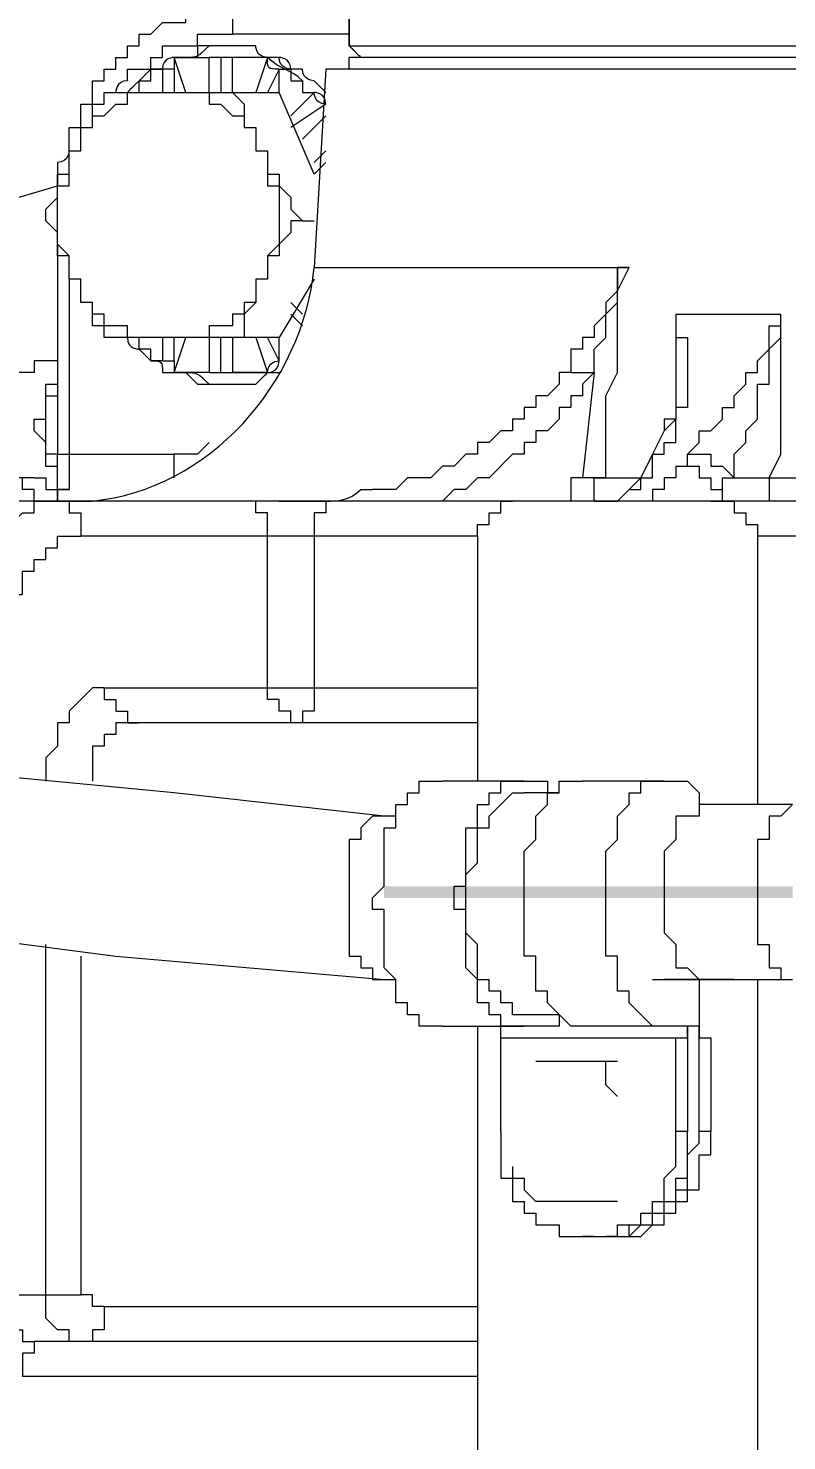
# Model space of a CAD drawing. Header units: millimetres. Extents: x 25083 to 52777, y 24772 to 45779.
# Drawn here: x 39252.31 to 39276.45, y 33855.01 to 33899.95 of the extents above; entities that cross this region are included whole.
import ezdxf

# ---------------------------------------------------------------- set-up
doc = ezdxf.new("R2010")
doc.units = ezdxf.units.MM
doc.styles.get("Standard").update_dxf_attribs({"font": ''})
doc.styles.get('Standard').set_extended_font_data('SimSun')
doc.dimstyles.new('ISO-25', dxfattribs={"dimtxt": 2.5, "dimasz": 2.5, "dimexe": 1.25, "dimexo": 0.625, "dimtad": 1, "dimtxsty": 'Standard', "dimcen": 2.5, "dimadec": 0, "dimazin": 0, "dimtfac": 1, "dimtmove": 0, "dimatfit": 3, "dimfxl": 1, "dimarcsym": 0})

# ---------------------------------------------------------------- blocks, each defined once
blk = doc.blocks.new('*D925')
at = {"color": 0, "lineweight": -2}
for p, q in [((29677.862, 34881.662), (29677.862, 32448.293)), ((40733.017, 34757.645), (40733.017, 32448.293)), ((29680.362, 32449.543), (40730.517, 32449.543))]:
    blk.add_line(p, q, dxfattribs=at)
at = {"color": 0}
for points in [[(29680.362, 32449.96), (29680.362, 32449.127), (29677.862, 32449.543)], [(40730.517, 32449.127), (40730.517, 32449.96), (40733.017, 32449.543)]]:
    blk.add_solid(points, dxfattribs=at)
at = {"layer": 'DEFPOINTS', "color": 0}
for p in [(29677.862, 34882.287), (40733.017, 34758.27), (40733.017, 32449.543)]:
    blk.add_point(p, dxfattribs=at)
at = {"color": 0, "insert": (35205.439, 32451.628), "char_height": 2.5, "attachment_point": 5}
blk.add_mtext('11055,15', dxfattribs=at)
blk = doc.blocks.new('zw$D2F4')
h = blk.add_hatch(color=7)
h.dxf.hatch_style = 2
h.paths.add_polyline_path([(692.956, 227.272), (692.956, 224.301), (693.327, 224.301), (693.327, 227.272)])
h = blk.add_hatch(color=7)
h.dxf.hatch_style = 2
h.paths.add_polyline_path([(692.956, 224.301), (692.956, 217.245), (693.327, 217.245), (693.327, 224.301)])
h = blk.add_hatch(color=7)
h.dxf.hatch_style = 2
h.paths.add_polyline_path([(692.956, 217.245), (692.956, 214.274), (693.327, 214.274), (693.327, 217.245)])
at = {"color": 7, "lineweight": 5}
for points in [[(706.325, 238.412), (706.325, 336.823)], [(705.582, 198.677), (705.582, 267.007)], [(693.699, 259.209), (692.956, 252.153), (692.213, 244.354), (691.099, 235.813), (690.356, 227.272)], [(695.555, 227.272), (696.298, 233.956), (697.041, 241.755), (698.155, 250.296), (698.898, 258.837)], [(713.752, 243.983), (715.609, 237.67)], [(680.33, 241.012), (680.33, 236.927)], [(680.33, 239.527), (679.587, 239.527), (679.216, 239.155), (679.216, 238.784), (678.844, 238.784), (678.844, 238.412)], [(698.898, 239.527), (701.497, 239.527), (701.869, 239.155), (702.611, 239.155), (702.611, 238.784), (703.354, 238.784), (703.354, 238.412), (703.725, 238.412), (703.725, 238.041), (704.097, 238.041), (704.097, 237.67), (704.468, 237.67), (704.468, 236.927)], [(704.468, 239.527), (705.211, 238.784), (705.211, 238.412)], [(705.953, 238.412), (705.953, 238.784), (706.325, 238.784), (706.325, 239.155)], [(710.038, 238.041), (710.038, 238.412), (709.667, 238.412), (709.667, 239.155), (709.296, 239.155)], [(677.73, 224.301), (677.73, 238.784)], [(678.844, 238.412), (678.473, 238.412), (678.473, 238.784), (678.102, 238.784), (677.73, 238.784)], [(678.844, 224.301), (678.844, 238.412)], [(705.211, 238.412), (705.582, 238.412), (705.582, 237.67)], [(706.325, 238.412), (706.325, 238.041), (705.953, 238.041), (705.953, 237.67), (705.582, 237.67), (705.582, 237.298)], [(705.582, 238.041), (705.582, 238.412), (705.953, 238.412)], [(707.439, 238.041), (707.81, 238.412), (708.182, 238.412), (708.182, 238.041), (708.924, 238.041), (709.296, 238.041), (709.296, 237.67)], [(679.216, 237.67), (679.587, 238.041), (680.33, 238.041)], [(680.33, 238.041), (691.47, 238.041)], [(699.64, 236.184), (699.64, 236.556), (698.898, 237.298), (698.526, 237.298), (698.526, 237.67), (697.784, 237.67), (697.412, 238.041), (696.669, 238.041)], [(705.582, 237.67), (705.582, 238.041)], [(706.696, 238.041), (707.439, 238.041)], [(707.068, 237.67), (707.068, 238.041), (707.439, 238.041)], [(707.439, 238.041), (708.924, 238.041), (708.924, 237.67)], [(712.638, 237.298), (713.381, 237.298), (713.381, 237.67), (714.123, 237.67), (714.495, 238.041)], [(714.495, 238.041), (714.866, 238.041), (715.237, 237.67), (715.98, 237.67), (715.98, 237.298), (716.723, 237.298)], [(678.844, 236.927), (678.844, 237.298), (679.216, 237.298), (679.216, 237.67)], [(705.582, 237.67), (705.582, 237.298), (705.211, 237.298), (705.211, 236.927), (704.839, 236.927), (704.468, 236.927)], [(705.582, 237.67), (705.953, 237.67), (705.953, 237.298)], [(705.582, 237.298), (705.582, 236.556)], [(705.953, 237.67), (706.696, 237.67)], [(705.953, 237.67), (705.953, 237.298)], [(706.325, 237.298), (705.953, 237.298)], [(707.068, 237.298), (706.325, 237.298)], [(706.696, 237.67), (707.068, 237.67)], [(713.752, 237.67), (707.068, 237.67)], [(707.068, 237.67), (707.068, 233.956)], [(712.638, 237.298), (707.068, 237.298)], [(710.781, 235.813), (710.781, 236.184), (711.152, 236.184), (711.152, 236.556), (711.895, 236.556), (711.895, 236.927), (712.638, 236.927), (712.638, 237.298)], [(710.781, 234.328), (710.781, 235.442), (711.152, 235.442), (711.152, 236.184), (711.524, 236.184), (711.524, 236.556), (711.895, 236.556), (711.895, 236.927), (712.638, 236.927), (712.638, 237.298)], [(712.638, 237.298), (713.381, 237.298), (713.752, 237.67), (715.609, 237.67), (715.609, 237.298), (716.723, 237.298)], [(716.723, 237.298), (716.723, 236.927), (717.466, 236.927), (717.466, 236.556), (718.208, 236.556), (718.208, 236.184), (718.58, 236.184), (718.58, 235.813)], [(716.723, 237.298), (716.723, 236.927), (717.466, 236.927), (717.466, 236.556), (717.837, 236.556), (717.837, 236.184), (718.208, 235.813), (718.208, 235.442), (718.58, 235.442), (718.58, 234.328)], [(716.723, 237.298), (717.466, 237.298), (717.466, 236.927), (718.208, 236.927), (718.208, 236.556), (718.951, 236.556), (718.951, 236.184)], [(679.958, 236.184), (679.216, 236.184), (679.216, 236.556), (678.844, 236.556), (678.844, 236.927)], [(679.958, 236.184), (679.958, 236.556), (680.33, 236.556), (680.33, 236.927)], [(691.099, 236.927), (680.33, 236.927)], [(704.468, 224.301), (704.468, 236.927)], [(705.582, 236.556), (705.582, 236.927)], [(698.526, 235.07), (698.526, 235.813), (698.155, 235.813), (698.155, 236.184), (697.784, 236.184), (697.784, 236.556), (696.669, 236.556)], [(679.958, 236.184), (679.958, 224.301)], [(699.64, 236.184), (699.269, 236.184), (699.269, 235.813), (698.898, 235.813), (698.898, 235.442), (698.526, 235.442), (698.526, 235.07)], [(699.64, 236.184), (699.64, 224.301)], [(718.951, 236.184), (719.322, 236.184), (719.322, 235.813), (719.694, 235.813), (719.694, 235.442), (720.065, 235.442), (720.065, 235.07), (720.436, 235.07), (720.436, 234.699), (720.808, 234.328), (720.808, 233.585), (721.179, 233.585), (721.179, 232.471)], [(710.781, 230.614), (710.781, 235.813)], [(718.58, 235.813), (718.58, 230.614)], [(698.526, 224.301), (698.526, 235.07)], [(710.038, 234.328), (710.038, 234.699), (710.41, 234.699), (710.41, 235.07), (710.781, 235.07)], [(718.58, 235.07), (718.951, 235.07), (718.951, 234.699), (719.322, 234.699), (719.322, 234.328)], [(718.951, 235.442), (719.322, 235.442), (719.322, 234.699), (719.694, 234.699)], [(719.694, 234.699), (719.694, 234.328), (720.065, 234.328), (720.065, 233.213), (720.436, 233.213), (720.436, 232.471), (720.436, 232.099)], [(710.781, 234.328), (710.038, 234.328)], [(712.638, 230.985), (712.638, 231.357), (711.895, 231.357), (711.895, 231.728), (711.524, 231.728), (711.524, 232.099), (711.152, 232.099), (711.152, 232.842), (710.781, 232.842), (710.781, 234.328)], [(718.58, 234.328), (718.58, 232.842), (718.208, 232.842), (718.208, 232.471), (717.837, 232.099), (717.837, 231.728), (717.466, 231.728), (717.466, 231.357), (716.723, 231.357), (716.723, 230.985)], [(719.322, 234.328), (718.58, 234.328)], [(706.325, 233.956), (707.068, 233.956)], [(707.439, 232.842), (707.068, 233.213), (707.068, 233.956)], [(709.667, 233.956), (709.667, 233.585), (709.296, 233.213), (709.296, 232.842)], [(709.667, 233.956), (710.781, 233.585)], [(709.667, 232.842), (709.667, 233.956)], [(710.038, 233.956), (710.781, 233.956)], [(718.58, 233.585), (719.694, 233.956)], [(719.322, 233.956), (718.58, 233.956)], [(719.694, 233.956), (719.694, 232.842)], [(720.065, 232.842), (720.065, 233.213), (719.694, 233.213), (719.694, 233.956)], [(710.781, 232.842), (709.667, 232.842)], [(718.58, 232.842), (719.694, 232.842)], [(709.667, 232.471), (710.781, 232.471)], [(719.694, 232.471), (718.58, 232.471)], [(710.781, 232.099), (709.667, 232.099)], [(709.667, 230.985), (709.667, 232.099)], [(712.638, 230.985), (712.638, 231.357), (711.895, 231.357), (711.524, 231.728), (710.781, 231.728), (710.781, 232.099)], [(718.58, 232.099), (718.208, 231.728), (717.466, 231.728), (717.466, 231.357), (716.723, 231.357), (716.723, 230.985)], [(718.58, 232.099), (719.694, 232.099)], [(720.436, 228.386), (720.436, 232.099)], [(721.179, 231.728), (721.179, 232.099), (720.436, 232.099)], [(704.468, 230.985), (705.211, 230.985), (705.211, 231.357), (705.582, 231.357), (705.582, 231.728)], [(719.694, 230.614), (719.694, 231.728)], [(698.526, 229.871), (698.526, 230.243), (698.898, 230.243), (698.898, 230.614), (699.269, 230.614), (699.269, 230.985), (699.64, 230.985)], [(699.64, 230.985), (704.468, 230.985)], [(710.781, 231.357), (709.667, 230.985)], [(710.038, 230.614), (710.781, 230.985)], [(716.723, 230.985), (715.609, 230.985), (715.609, 230.614), (713.752, 230.614), (713.381, 230.985), (712.638, 230.985)], [(714.495, 229.871), (714.495, 230.243), (714.123, 230.243), (713.752, 230.614), (713.381, 230.614), (713.381, 230.985), (712.638, 230.985)], [(716.723, 230.985), (715.98, 230.985), (715.98, 230.614), (715.609, 230.614), (715.237, 230.243), (714.866, 230.243), (714.495, 229.871)], [(719.694, 230.985), (718.58, 231.357)], [(719.322, 230.614), (718.58, 230.985)], [(710.038, 230.614), (710.781, 230.614)], [(712.638, 229.5), (710.781, 230.614)], [(715.98, 229.5), (718.58, 230.614)], [(718.58, 230.614), (719.322, 230.614)], [(719.322, 230.614), (719.322, 230.243), (718.951, 230.243), (718.951, 229.871), (718.58, 229.871), (718.58, 229.5)], [(711.524, 230.243), (711.152, 229.871)], [(711.524, 229.871), (711.895, 230.243)], [(718.208, 229.128), (717.466, 230.243)], [(718.58, 229.5), (717.837, 230.243)], [(699.64, 229.5), (698.898, 229.5), (698.898, 229.871), (698.526, 229.871)], [(714.495, 229.871), (714.495, 229.5)], [(717.094, 229.871), (717.837, 229.128)], [(704.468, 229.5), (699.64, 229.5)], [(705.582, 229.128), (705.211, 229.128), (705.211, 229.5), (704.839, 229.5), (704.468, 229.5)], [(719.322, 229.128), (713.009, 229.5)], [(713.009, 229.5), (713.009, 219.473)], [(716.352, 229.128), (715.98, 229.5)], [(716.723, 229.128), (716.352, 229.5)], [(719.322, 206.104), (719.322, 229.128)], [(692.956, 228.386), (691.099, 228.386), (691.099, 228.014), (690.728, 228.014), (690.728, 227.643), (690.356, 227.643), (690.356, 227.272)], [(695.555, 227.272), (695.555, 227.643), (695.184, 228.014), (694.813, 228.014), (694.813, 228.386), (692.956, 228.386)], [(719.322, 228.386), (719.694, 228.386)], [(720.065, 228.386), (719.694, 228.014)], [(719.694, 205.733), (719.694, 228.386)], [(720.065, 228.386), (723.036, 228.386)], [(720.065, 228.386), (720.065, 109.18)], [(720.436, 228.386), (720.065, 228.386)], [(721.179, 228.386), (720.436, 228.386)], [(690.356, 226.9), (690.728, 227.272), (692.585, 227.272), (692.585, 227.643), (692.956, 227.643), (693.327, 227.272), (694.441, 227.272), (695.184, 227.272), (695.184, 226.9), (695.555, 226.9)], [(710.038, 221.33), (709.667, 221.33), (709.667, 221.701), (709.296, 221.701), (708.924, 222.073), (708.924, 222.444), (708.553, 222.444), (708.553, 222.815), (708.182, 222.815), (708.182, 223.187), (707.81, 223.187), (707.81, 223.558), (707.439, 223.929), (707.439, 224.301), (707.068, 224.301), (707.068, 224.672), (706.696, 225.044), (706.696, 225.415), (706.325, 225.786), (706.325, 226.158), (706.325, 226.529), (705.953, 226.9), (705.953, 227.643)], [(690.356, 227.272), (690.356, 226.9)], [(695.555, 226.9), (695.555, 227.272)], [(688.871, 225.415), (688.871, 226.158), (689.242, 226.158), (689.242, 226.529), (689.614, 226.529), (689.614, 226.9), (690.356, 226.9)], [(695.555, 226.9), (695.927, 226.9), (695.927, 226.529), (696.298, 226.529), (696.298, 226.158), (696.669, 226.158), (696.669, 225.786), (696.669, 225.415)], [(709.667, 220.587), (709.296, 220.959), (708.924, 220.959), (708.924, 221.33), (708.553, 221.33), (708.553, 221.701), (708.182, 221.701), (707.81, 222.073), (707.81, 222.444), (707.439, 222.444), (707.439, 222.815), (707.068, 222.815), (707.068, 223.187), (706.325, 223.929), (706.325, 224.301), (705.953, 224.672), (705.953, 225.044), (705.582, 225.415), (705.582, 225.786)], [(688.871, 225.415), (688.871, 222.815)], [(696.669, 222.815), (696.669, 225.415)], [(690.356, 224.301), (690.728, 224.672), (692.585, 224.672), (692.585, 225.044), (693.327, 225.044), (693.327, 224.672), (694.441, 224.672), (695.184, 224.672), (695.184, 224.301), (695.555, 224.301)], [(688.871, 224.301), (663.619, 224.301)], [(688.871, 222.815), (688.871, 223.558), (689.242, 223.558), (689.242, 223.929), (689.614, 223.929), (689.614, 224.301), (690.356, 224.301)], [(690.356, 224.301), (691.47, 224.301), (691.842, 224.672), (693.699, 224.672), (694.07, 224.301), (694.441, 224.301), (695.184, 224.301), (695.184, 223.929), (695.555, 223.929), (696.298, 223.187), (696.298, 222.815)], [(695.555, 224.301), (695.927, 224.301), (695.927, 223.929), (696.298, 223.929), (696.298, 223.558), (696.669, 223.558), (696.669, 223.187), (696.669, 222.815)], [(704.468, 224.301), (696.669, 224.301)], [(704.468, 224.301), (704.839, 224.301), (704.839, 223.929), (705.211, 223.929), (705.211, 223.558), (705.582, 223.558), (705.582, 223.187)], [(689.614, 223.558), (689.985, 223.558), (689.985, 223.929), (690.356, 223.929)], [(685.529, 223.558), (684.043, 223.558), (684.043, 223.187), (683.301, 223.187), (683.301, 222.815), (682.929, 222.815), (682.929, 222.444), (682.558, 222.444), (682.558, 221.701), (682.186, 221.701), (682.186, 220.959)], [(685.529, 223.558), (688.5, 223.558)], [(688.5, 223.558), (688.871, 223.558)], [(688.5, 223.558), (688.5, 217.616)], [(689.242, 222.815), (689.242, 223.187), (689.614, 223.187), (689.614, 223.558)], [(684.415, 223.187), (684.043, 223.187), (684.043, 222.815), (683.672, 222.815), (683.301, 222.444)], [(683.301, 219.845), (683.301, 222.444)], [(687.757, 219.845), (687.757, 222.444)], [(688.871, 221.701), (688.871, 222.815)], [(688.871, 220.959), (688.871, 221.33), (689.614, 222.073), (689.985, 222.073), (689.985, 222.444), (690.728, 222.444), (691.099, 222.444), (691.099, 222.815), (694.441, 222.815), (694.813, 222.444), (695.555, 222.444), (695.927, 222.073), (696.298, 222.073), (696.298, 221.701), (696.669, 221.701), (696.669, 220.959)], [(689.242, 221.701), (689.242, 222.815)], [(696.298, 221.701), (696.298, 222.815)], [(696.669, 222.815), (696.669, 222.073), (696.298, 222.073), (696.298, 221.701)], [(689.242, 221.701), (688.871, 221.701)], [(706.325, 220.959), (706.325, 221.33), (705.582, 221.33)], [(710.038, 221.33), (709.667, 221.33), (709.667, 220.587)], [(713.009, 219.473), (713.009, 219.845), (712.267, 219.845), (711.895, 220.216), (711.524, 220.216), (711.152, 220.587), (710.781, 220.587), (710.781, 220.959), (710.41, 220.959), (710.41, 221.33), (710.038, 221.33)], [(682.186, 220.587), (682.186, 220.959)], [(688.871, 218.359), (688.871, 220.959)], [(696.669, 218.359), (696.669, 220.959)], [(709.667, 220.587), (706.325, 220.959)], [(706.325, 220.216), (706.325, 220.959)], [(682.186, 220.587), (682.186, 219.845), (682.558, 219.845), (682.558, 219.102), (682.929, 219.102), (682.929, 218.73), (683.301, 218.73), (683.301, 218.359), (684.043, 218.359), (684.415, 217.988), (685.529, 217.988)], [(682.186, 219.845), (682.186, 220.216)], [(682.186, 220.216), (682.186, 219.473), (682.558, 219.473), (682.558, 218.73), (682.929, 218.73), (682.929, 218.359), (683.301, 218.359), (683.301, 217.988), (684.043, 217.988), (684.043, 217.616), (685.529, 217.616)], [(686.643, 219.845), (687.014, 220.216), (687.757, 220.216)], [(688.871, 218.359), (688.871, 218.73), (689.614, 219.473), (689.985, 219.473), (689.985, 219.845), (690.728, 219.845), (691.099, 219.845), (691.099, 220.216), (694.441, 220.216), (694.813, 219.845), (695.555, 219.845), (695.927, 219.473), (696.298, 219.473), (696.298, 219.102), (696.669, 219.102), (696.669, 218.359)], [(705.582, 219.845), (705.582, 220.587)], [(705.582, 220.587), (705.582, 219.845)], [(705.582, 220.587), (706.325, 220.587), (706.325, 220.216)], [(706.325, 220.216), (706.325, 219.102)], [(706.325, 220.216), (708.924, 220.216), (709.667, 219.845), (712.267, 219.845), (713.009, 219.473)], [(709.667, 220.587), (710.41, 220.587), (710.781, 220.216), (711.524, 220.216), (711.895, 219.845), (713.009, 219.845), (713.009, 219.473)], [(682.186, 219.845), (682.186, 219.102), (682.558, 218.73), (682.558, 218.359), (682.929, 218.359), (682.929, 217.988), (683.301, 217.988), (683.301, 217.616), (683.672, 217.616), (683.672, 217.245), (684.786, 217.245), (684.786, 216.874), (685.529, 216.874)], [(682.186, 219.845), (682.186, 219.473), (682.558, 219.102), (682.558, 218.73), (682.929, 218.73), (682.929, 218.359), (683.301, 218.359), (683.301, 217.988), (683.672, 217.988), (683.672, 217.616), (684.786, 217.616), (685.157, 217.245), (685.529, 217.245)], [(706.325, 219.102), (705.582, 219.845)], [(706.696, 217.988), (706.325, 217.988), (706.325, 218.359), (705.953, 218.359), (705.953, 218.73), (705.582, 218.73), (705.582, 219.473), (705.582, 219.845)], [(705.582, 219.845), (705.953, 219.473), (705.953, 219.102), (706.325, 219.102), (706.325, 218.73), (707.068, 218.73), (707.068, 218.359), (707.439, 218.359), (707.439, 217.988), (707.81, 217.988)], [(707.068, 218.73), (706.325, 219.102)], [(690.356, 218.73), (690.356, 217.245)], [(690.356, 218.73), (690.356, 218.359)], [(707.81, 218.359), (707.068, 218.73)], [(685.529, 217.988), (688.5, 217.988)], [(685.529, 217.616), (685.529, 217.988)], [(688.871, 217.245), (688.871, 218.359)], [(693.327, 218.359), (691.842, 218.359), (691.47, 217.988), (690.728, 217.988), (690.728, 217.616), (690.356, 217.245)], [(690.356, 216.131), (690.356, 218.359)], [(695.927, 217.245), (695.555, 217.245), (695.555, 217.988), (695.184, 217.988), (694.813, 217.988), (694.441, 218.359), (693.327, 218.359)], [(696.669, 218.359), (696.669, 217.616), (696.298, 217.245), (695.927, 217.245)], [(706.696, 217.988), (706.696, 217.245), (706.325, 217.245), (706.325, 216.874), (705.953, 216.874), (705.953, 216.502)], [(706.696, 217.988), (706.696, 217.616), (707.068, 217.616)], [(708.182, 217.988), (707.81, 218.359)], [(708.182, 217.988), (708.182, 218.359), (707.81, 218.359)], [(709.296, 217.988), (708.182, 217.988)], [(709.296, 217.988), (708.182, 217.988)], [(708.553, 217.988), (708.182, 217.988)], [(709.296, 217.616), (708.553, 217.616), (708.553, 217.988), (708.182, 217.988)], [(709.296, 217.988), (708.553, 217.988)], [(711.524, 217.988), (709.296, 217.988)], [(711.524, 217.988), (709.296, 217.988)], [(711.524, 217.988), (710.781, 217.988), (710.781, 217.616), (709.296, 217.616)], [(711.524, 217.988), (711.524, 214.645)], [(688.871, 217.616), (685.529, 217.616)], [(688.5, 217.616), (688.871, 217.616)], [(707.068, 217.616), (707.068, 216.874), (706.696, 216.874), (706.696, 216.502), (706.325, 216.131)], [(707.068, 217.616), (707.439, 217.245), (707.81, 217.245), (707.81, 216.874), (708.182, 216.502), (708.553, 216.502), (708.553, 216.131), (708.924, 216.131), (709.296, 215.76), (709.667, 215.76), (709.667, 215.388), (710.038, 215.388), (710.41, 215.017), (711.152, 215.017), (711.152, 214.645), (711.524, 214.645)], [(685.529, 217.245), (688.871, 217.245)], [(685.529, 216.874), (685.529, 217.245)], [(688.871, 217.245), (688.5, 217.245)], [(688.5, 217.245), (688.5, 216.874)], [(690.356, 217.245), (688.871, 217.245)], [(690.356, 217.245), (690.356, 214.274)], [(695.927, 214.274), (695.927, 217.245)], [(688.5, 216.874), (685.529, 216.874)], [(705.582, 216.502), (705.582, 216.131), (705.211, 216.131), (705.211, 215.76), (704.839, 215.76), (704.839, 215.388), (704.468, 215.388)], [(705.953, 216.502), (706.325, 216.502), (706.325, 216.131)], [(706.325, 216.131), (706.325, 215.017)], [(706.325, 216.131), (707.068, 216.131), (707.439, 215.76), (707.81, 215.76), (708.182, 215.388), (709.296, 215.388), (709.296, 215.017), (710.41, 215.017), (710.781, 214.645), (711.524, 214.645)], [(690.356, 215.388), (662.133, 215.388)], [(693.327, 215.388), (691.47, 215.388), (691.47, 215.017), (691.099, 215.017), (690.728, 215.017), (690.728, 214.645), (690.356, 214.645), (690.356, 214.274)], [(695.927, 214.274), (695.555, 214.645), (695.555, 215.017), (694.813, 215.017), (694.813, 215.388), (693.327, 215.388)], [(704.468, 215.388), (695.927, 215.388)], [(704.468, 199.048), (704.468, 215.388)], [(706.325, 215.017), (705.582, 215.017)], [(706.325, 215.017), (706.325, 205.733)], [(706.325, 215.017), (707.068, 214.645), (711.524, 214.645)]]:
    blk.add_lwpolyline(points, dxfattribs=at)
for points in [[(705.953, 238.041), (705.953, 238.041), (705.953, 238.041), (705.953, 237.67)], [(705.953, 238.041), (705.953, 238.041), (705.953, 238.041), (705.953, 238.041)], [(706.696, 238.041), (706.696, 238.041), (706.696, 237.67), (706.696, 237.67)], [(710.038, 237.67), (710.038, 237.67), (710.038, 237.67), (710.038, 238.041)], [(705.582, 237.67), (705.582, 237.67), (705.582, 237.67), (705.582, 237.67)], [(705.953, 237.298), (705.953, 237.67), (705.953, 237.67), (705.953, 237.67)], [(705.953, 237.67), (705.953, 237.67), (705.953, 237.67), (705.953, 237.67)], [(705.953, 237.67), (705.953, 237.67), (705.953, 237.67), (705.953, 237.67)], [(716.352, 237.67), (716.352, 237.67), (715.98, 237.67), (715.609, 237.67)], [(716.723, 237.298), (716.723, 237.298), (716.352, 237.298), (716.352, 237.67)], [(705.582, 236.556), (705.953, 232.842), (709.296, 229.871), (713.009, 229.5)], [(718.951, 235.442), (718.951, 235.813), (718.58, 235.813), (718.58, 235.813)], [(710.41, 235.07), (710.41, 235.07), (710.038, 234.699), (710.038, 234.699)], [(710.781, 235.442), (710.41, 235.442), (710.41, 235.07), (710.41, 235.07)], [(718.951, 235.07), (718.58, 235.442), (718.58, 235.442), (718.58, 235.442)], [(719.322, 234.699), (719.322, 234.699), (718.951, 235.07), (718.951, 235.07)], [(710.038, 234.699), (710.038, 234.328), (710.038, 234.328), (709.667, 234.328)], [(719.322, 234.328), (719.322, 234.328), (719.322, 234.328), (719.322, 234.699)], [(709.667, 234.328), (709.667, 233.956), (709.667, 233.956), (709.667, 233.956)], [(710.038, 234.328), (710.038, 234.328), (710.038, 234.328), (710.038, 233.956)], [(719.694, 233.956), (719.694, 233.956), (719.694, 234.328), (719.322, 234.328)], [(719.322, 233.956), (719.322, 234.328), (719.322, 234.328), (719.322, 234.328)], [(709.667, 233.956), (709.667, 233.585), (709.667, 233.585), (709.667, 233.585)], [(709.667, 233.956), (709.667, 233.956), (709.667, 233.956), (709.667, 233.956)], [(710.038, 233.956), (710.038, 233.956), (709.667, 233.956), (709.667, 233.956)], [(719.694, 233.956), (719.322, 233.956), (719.322, 233.956), (719.322, 233.956)], [(719.694, 233.585), (719.694, 233.585), (719.694, 233.585), (719.694, 233.956)], [(719.694, 233.956), (719.694, 233.956), (719.694, 233.956), (719.694, 233.956)], [(709.667, 233.585), (709.667, 233.213), (709.667, 233.213), (709.296, 232.842)], [(720.065, 232.842), (719.694, 233.213), (719.694, 233.213), (719.694, 233.585)], [(709.296, 232.842), (709.296, 232.842), (709.296, 232.842), (709.296, 232.471)], [(709.296, 232.842), (709.296, 232.842), (709.296, 232.471), (709.296, 232.099)], [(709.667, 232.842), (709.667, 232.842), (709.667, 232.471), (709.667, 232.471)], [(719.694, 232.842), (719.694, 232.842), (719.694, 232.842), (719.694, 232.842)], [(719.694, 232.471), (719.694, 232.471), (719.694, 232.842), (719.694, 232.842)], [(720.065, 232.471), (720.065, 232.842), (720.065, 232.842), (720.065, 232.842)], [(720.065, 232.099), (720.065, 232.471), (720.065, 232.842), (720.065, 232.842)], [(709.667, 232.471), (709.667, 232.471), (709.667, 232.471), (709.667, 232.099)], [(719.694, 232.099), (719.694, 232.471), (719.694, 232.471), (719.694, 232.471)], [(709.296, 232.099), (709.296, 231.728), (709.296, 231.357), (709.296, 231.357)], [(709.296, 232.099), (709.296, 232.099), (709.296, 232.099), (709.296, 232.099)], [(709.667, 232.099), (709.667, 231.728), (709.667, 231.728), (709.667, 231.728)], [(709.667, 232.099), (709.667, 232.099), (709.667, 232.099), (709.667, 232.099)], [(709.667, 232.099), (709.667, 231.728), (709.667, 231.728), (709.667, 231.728)], [(709.667, 232.099), (709.667, 232.099), (709.667, 231.728), (709.667, 231.728)], [(709.667, 232.099), (709.667, 232.099), (709.667, 232.099), (709.667, 232.099)], [(709.667, 232.099), (709.667, 232.099), (709.667, 232.099), (709.667, 232.099)], [(709.667, 232.099), (709.667, 232.099), (709.667, 232.099), (709.667, 232.099)], [(709.667, 232.099), (709.667, 232.099), (709.667, 232.099), (709.667, 232.099)], [(719.694, 230.985), (719.694, 231.357), (719.694, 231.728), (719.694, 232.099)], [(719.694, 232.099), (719.694, 232.099), (719.694, 232.099), (719.694, 232.099)], [(719.694, 231.728), (719.694, 231.728), (719.694, 231.728), (719.694, 232.099)], [(719.694, 231.728), (719.694, 231.728), (719.694, 232.099), (719.694, 232.099)], [(719.694, 232.099), (719.694, 232.099), (719.694, 232.099), (719.694, 232.099)], [(719.694, 232.099), (719.694, 232.099), (719.694, 232.099), (719.694, 232.099)], [(719.694, 232.099), (719.694, 232.099), (719.694, 232.099), (719.694, 232.099)], [(719.694, 232.099), (719.694, 232.099), (719.694, 232.099), (719.694, 232.099)], [(719.694, 231.728), (719.694, 231.728), (719.694, 231.728), (719.694, 232.099)], [(720.065, 231.357), (720.065, 231.728), (720.065, 231.728), (720.065, 232.099)], [(720.065, 232.099), (720.065, 232.099), (720.065, 232.099), (720.065, 232.099)], [(709.667, 231.728), (709.667, 231.728), (709.667, 231.728), (709.667, 231.728)], [(709.667, 231.728), (709.667, 231.728), (709.667, 231.728), (709.667, 231.728)], [(709.667, 231.728), (709.667, 231.357), (709.667, 230.985), (709.667, 230.614)], [(709.667, 231.728), (709.667, 231.728), (709.667, 231.728), (709.667, 231.728)], [(719.694, 231.728), (719.694, 231.728), (719.694, 231.728), (719.694, 231.728)], [(719.694, 231.728), (719.694, 231.728), (719.694, 231.728), (719.694, 231.728)], [(709.296, 231.357), (709.667, 230.985), (709.667, 230.985), (709.667, 230.985)], [(709.667, 230.985), (709.667, 230.985), (710.038, 230.985), (710.038, 230.614)], [(709.667, 230.985), (709.667, 230.985), (709.667, 230.614), (709.667, 230.614)], [(709.667, 230.985), (709.667, 230.985), (709.667, 230.614), (710.038, 230.614)], [(709.667, 230.985), (709.667, 230.985), (709.667, 230.614), (710.038, 230.614)], [(709.667, 230.985), (709.667, 230.985), (709.667, 230.985), (709.667, 230.985)], [(718.951, 229.871), (719.322, 230.243), (719.322, 230.614), (719.694, 230.985)], [(718.951, 229.871), (719.322, 230.243), (719.322, 230.614), (719.694, 230.985)], [(719.322, 230.614), (719.322, 230.985), (719.322, 230.985), (719.694, 230.985)], [(719.694, 230.985), (719.694, 231.357), (720.065, 231.357), (720.065, 231.357)], [(719.694, 230.614), (719.694, 230.614), (719.694, 230.985), (719.694, 230.985)], [(719.694, 230.985), (719.694, 230.985), (719.694, 230.985), (719.694, 230.985)], [(719.694, 230.985), (719.694, 230.985), (719.694, 230.985), (719.694, 230.985)], [(719.694, 230.985), (719.694, 230.985), (719.694, 230.985), (719.694, 230.985)], [(705.582, 230.614), (705.582, 230.614), (705.582, 230.243), (705.582, 229.871)], [(709.667, 230.614), (709.667, 230.614), (709.667, 230.614), (709.667, 230.614)], [(710.038, 230.614), (710.038, 230.614), (710.038, 230.614), (710.038, 230.614)], [(710.038, 230.614), (710.038, 230.614), (710.038, 230.614), (710.038, 230.614)], [(719.322, 230.243), (719.694, 230.243), (719.694, 230.614), (719.694, 230.614)], [(719.322, 230.614), (719.322, 230.614), (719.322, 230.614), (719.322, 230.614)], [(719.322, 230.243), (719.322, 230.243), (719.322, 230.614), (719.694, 230.614)], [(719.322, 229.871), (719.322, 230.243), (719.322, 230.243), (719.322, 230.243)], [(719.322, 229.871), (719.322, 229.871), (719.322, 230.243), (719.322, 230.243)], [(719.322, 230.243), (719.322, 230.243), (719.322, 230.243), (719.322, 230.243)], [(705.582, 229.871), (705.582, 229.5), (705.582, 229.5), (705.582, 229.128)], [(718.951, 229.5), (718.951, 229.5), (718.951, 229.871), (719.322, 229.871)], [(719.322, 229.871), (719.322, 229.871), (719.322, 229.871), (719.322, 229.871)], [(719.322, 229.871), (719.322, 229.871), (719.322, 229.871), (719.322, 229.871)], [(718.208, 229.128), (718.58, 229.128), (718.58, 229.5), (718.58, 229.5)], [(718.208, 229.128), (718.58, 229.128), (718.58, 229.5), (718.58, 229.5)], [(718.208, 229.128), (718.208, 229.5), (718.58, 229.5), (718.58, 229.5)], [(718.58, 229.128), (718.58, 229.128), (718.951, 229.5), (718.951, 229.5)], [(705.582, 229.128), (705.582, 229.128), (705.582, 229.128), (705.582, 229.128)], [(705.582, 229.128), (705.582, 228.757), (705.582, 228.386), (705.953, 228.014)], [(718.208, 229.128), (718.208, 229.128), (718.208, 229.128), (718.208, 229.128)], [(720.065, 228.386), (719.694, 228.014), (719.694, 228.014), (719.694, 228.014)], [(720.065, 228.386), (720.065, 228.386), (720.065, 228.386), (720.065, 228.386)], [(705.953, 228.014), (705.953, 228.014), (705.953, 228.014), (705.953, 227.643)], [(695.555, 226.9), (695.555, 226.9), (695.555, 226.9), (695.555, 226.9)], [(690.356, 224.301), (690.356, 224.301), (690.356, 224.301), (690.356, 224.301)], [(690.356, 224.301), (690.356, 223.929), (690.356, 223.929), (690.356, 223.929)], [(682.186, 220.959), (682.186, 220.587), (682.186, 220.587), (682.186, 220.587)], [(682.186, 220.587), (682.186, 220.587), (682.186, 220.216), (682.186, 220.216)], [(682.186, 220.216), (682.186, 220.216), (682.186, 219.845), (682.186, 219.845)], [(682.186, 220.216), (682.186, 220.216), (682.186, 220.216), (682.186, 220.216)], [(682.186, 220.216), (682.186, 220.216), (682.186, 220.216), (682.186, 220.216)], [(707.81, 217.988), (707.81, 217.988), (708.182, 217.988), (708.182, 217.988)], [(709.296, 217.616), (709.296, 217.616), (709.296, 217.616), (709.296, 217.616)], [(695.927, 216.874), (695.927, 216.874), (695.927, 216.874), (695.927, 217.245)], [(695.927, 216.874), (695.927, 216.874), (695.927, 216.874), (695.927, 216.874)], [(705.582, 216.874), (705.582, 216.874), (705.582, 216.874), (705.582, 216.502)], [(705.582, 216.502), (705.582, 216.502), (705.582, 216.502), (705.953, 216.502)], [(705.582, 216.502), (705.582, 216.502), (705.953, 216.502), (705.953, 216.502)]]:
    blk.add_open_spline(points, degree=3, dxfattribs=at)
blk = doc.blocks.new('zw$50CE')
blk.add_blockref('zw$D2F4', (22.01, 103.569))

msp = doc.modelspace()

# ---------------------------------------------------------------- block references
at = {"rotation": 90}
msp.add_blockref('zw$50CE', (39594.481, 33157.316), dxfattribs=at)

# ---------------------------------------------------------------- dimensions: what is measured, and where the dimension line sits
dim = msp.add_linear_dim(base=(40733.0166, 32449.5434), p1=(29677.8617, 34882.2868), p2=(40733.0166, 34758.2702), dimstyle='ISO-25')
dim.commit()
dim.dimension.update_dxf_attribs({"geometry": '*D925', "text_midpoint": (35205.4391, 32449.5434), "dimtype": 160})

doc.saveas('drawing.dxf')
